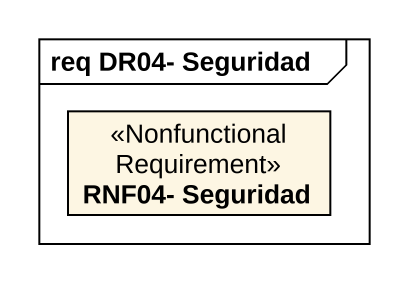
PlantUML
@startuml
mainframe req DR04- Seguridad
hide circle
hide empty members
class "RNF04- Seguridad" as RNF04_Seguridad <<NonfunctionalRequirement>>
@enduml
